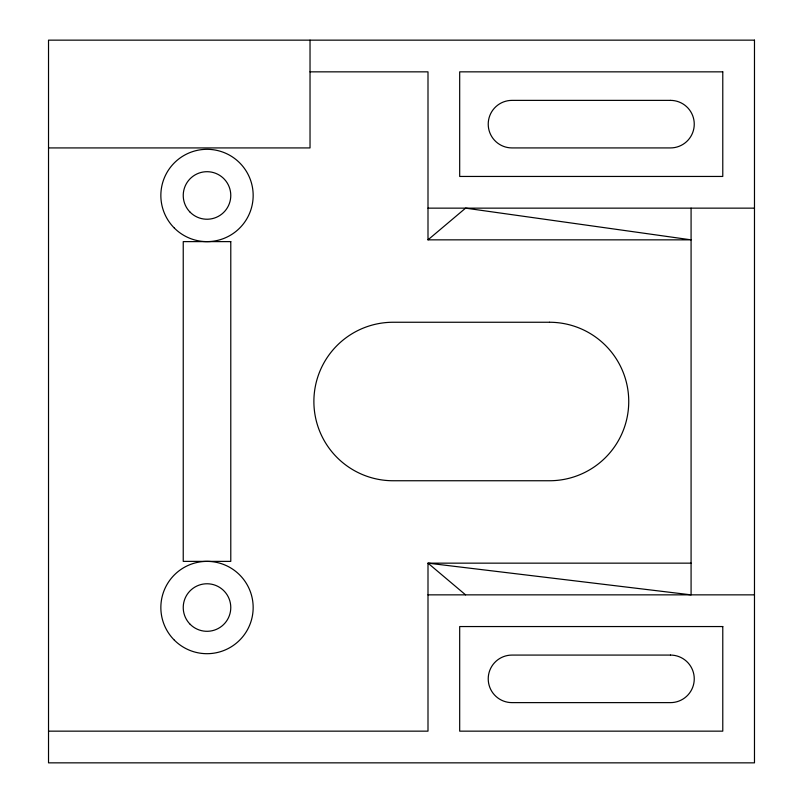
<?xml version="1.0" encoding="UTF-8"?>
<svg xmlns="http://www.w3.org/2000/svg" width="803" height="803" viewBox="0 0 803 803"><rect width="100%" height="100%" fill="white"/><g stroke="black" fill="none" stroke-linecap="round" stroke-linejoin="round"><path stroke-width="1.2" d="M427.999 239.846L465.579 208.148L691.082 239.846L427.999 239.846L427.999 71.848L310.028 71.848M48.521 147.923L310.028 147.923L310.028 40.15M427.999 208.148L754.479 208.148M691.082 563.154L427.999 563.154L427.999 731.152L48.521 731.152M427.999 594.852L754.479 594.852M465.579 594.852L427.999 563.154L691.082 594.852L691.082 208.148M754.479 40.15L48.521 40.15L48.521 762.85L754.479 762.85L754.479 40.15M722.78 71.848L459.687 71.848L459.687 176.449L722.78 176.449L722.78 71.848M670.475 100.375L511.993 100.375A23.769 23.769 0 0 0 488.224 124.144A23.769 23.769 0 0 0 511.993 147.923L670.475 147.923A23.769 23.769 0 0 0 694.254 124.144A23.769 23.769 0 0 0 670.475 100.375M230.782 241.623L183.235 241.623L183.235 561.377L230.782 561.377L230.782 241.623M549.503 322.254L393.129 322.254A79.246 79.246 0 0 0 313.883 401.5A79.246 79.246 0 0 0 393.129 480.746L549.503 480.746A79.246 79.246 0 0 0 628.739 401.5A79.246 79.246 0 0 0 549.503 322.254M722.78 626.551L459.687 626.551L459.687 731.152L722.78 731.152L722.78 626.551M670.475 655.077L511.993 655.077A23.769 23.769 0 0 0 488.224 678.856A23.769 23.769 0 0 0 511.993 702.625L670.475 702.625A23.769 23.769 0 0 0 694.254 678.856A23.769 23.769 0 0 0 670.475 655.077M190.201 624.343A23.769 23.769 0 0 0 229.969 613.683A23.769 23.769 0 0 0 200.86 584.574A23.769 23.769 0 0 0 190.201 624.343M190.201 212.273A23.769 23.769 0 0 0 229.969 201.623A23.769 23.769 0 0 0 200.86 172.504A23.769 23.769 0 0 0 190.201 212.273M174.371 228.102A46.152 46.152 0 0 0 251.59 207.415A46.152 46.152 0 0 0 195.069 150.884A46.152 46.152 0 0 0 174.371 228.102M174.371 640.172A46.152 46.152 0 0 0 251.59 619.474A46.152 46.152 0 0 0 195.069 562.953A46.152 46.152 0 0 0 174.371 640.172"/></g></svg>
